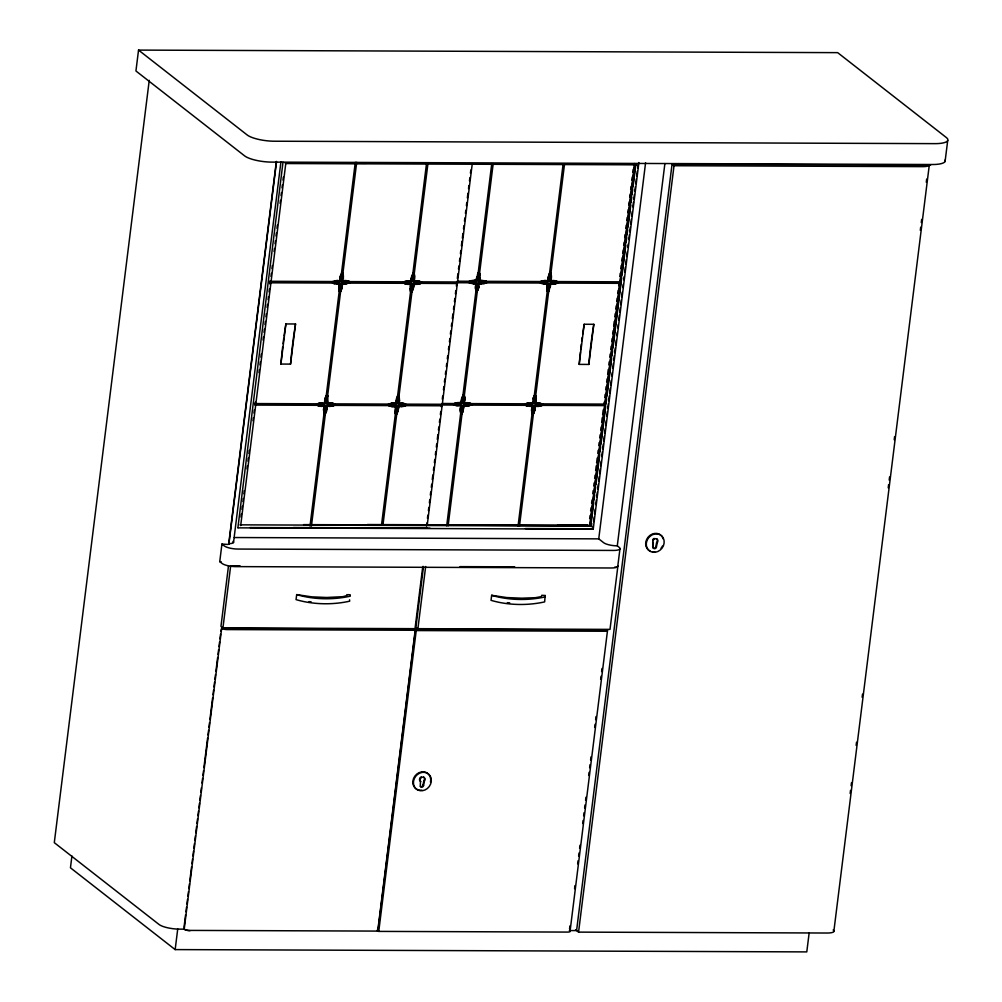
<?xml version="1.0" encoding="UTF-8"?>
<svg xmlns="http://www.w3.org/2000/svg" width="1002" height="1002" viewBox="0 0 1002 1002"><rect width="100%" height="100%" fill="white"/><g stroke="black" fill="none" stroke-linecap="round" stroke-linejoin="round"><path stroke-width="1.5" d="M339.803 279.245L339.991 280.948M342.408 285.432L342.321 283.804M411.246 280.172L411.158 279.508M413.776 285.695L413.588 284.004L415.817 284.405M461.308 401.927C460.97 400.161 462.072 404.257 460.331 402.679M463.863 407.451L464.252 405.935M476.438 279.571L476.489 278.368L476.626 280.673L475.011 280.322M479.006 284.505L478.693 287.762L478.969 286.434M532.763 403.217L533.402 397.569L532.976 398.921M532.688 402.729L532.676 401.602M534.98 409.63L534.63 410.983L535.607 406.198M547.793 279.821L547.856 278.619L547.894 279.896M550.374 284.768C551.826 282.263 547.23 295.803 549.071 290.668M323.821 412.31C324.222 416.093 323.283 407.012 323.608 408.891M323.659 409.63L323.546 410.231M343.26 275.312C343.36 273.208 343.298 280.172 343.385 278.08M399.547 399.948L399.435 401.263L398.959 395.94L399.472 399.197M411.947 291.469L411.271 292.647C408.766 291.344 411.672 280.56 410.269 286.221M423.708 777.139A2.68 2.355 -52 0 1 423.821 780.721L423.007 785.054A1.779 1.566 -52 0 1 421.504 786.633M423.583 785.368L423.57 785.505A1.779 1.566 -52 0 1 422.092 787.096L421.667 787.134A1.779 1.566 -52 0 1 420.314 785.355L420.477 781.272A2.68 2.355 -52 0 1 422.506 777.139L423.145 777.114A2.68 2.355 -52 0 1 424.397 781.159L423.583 785.368L422.982 784.904M656.548 538.7A2.68 2.355 -52 0 1 656.661 542.27L655.847 546.616A1.779 1.566 -52 0 1 654.369 548.207L653.918 548.232A1.779 1.566 -52 0 1 652.866 547.693M653.154 546.917L653.317 542.821A2.68 2.355 -52 0 1 655.346 538.688L655.997 538.675A2.68 2.355 -52 0 1 657.237 542.721L656.423 547.054A1.779 1.566 -52 0 1 654.945 548.658L654.506 548.695A1.779 1.566 -52 0 1 653.154 546.917L652.59 546.466M339.027 285.345C340.029 280.66 338.137 291.319 338.964 289.378M324.673 401.614L324.798 400.349M339.903 279.333L339.928 277.992A13.289 11.673 -52 0 1 340.392 275.976L340.63 275.3M395.978 401.176L396.053 402.992M396.028 401.865L396.053 400.524A13.289 11.673 -52 0 1 396.529 398.508L396.754 397.844M411.258 279.583L411.208 278.894M413.726 286.309L413.651 284.493M461.321 401.339L461.809 397.982L461.459 399.335M535.181 408.328L535.231 407.701M339.014 286.046L338.839 286.61M460.369 407.977L460.294 408.616A13.289 11.673 -52 0 0 460.256 410.632L460.657 412.686M479.92 277.729L479.357 280.685L479.607 279.571M531.711 410.97A13.289 11.673 -52 0 1 531.749 408.954L532.237 406.574M546.979 286.672L547.067 285.332M551.288 277.992L550.699 280.961M138.539 50.1L247.193 134.982A20.992 5.649 7.1 0 0 274.385 141.219L934.941 143.637A20.992 5.649 7.1 0 0 946.326 137.524L837.659 52.643L138.539 50.1L135.934 70.979L244.601 155.861A20.992 5.649 7.1 0 0 271.78 162.111L932.336 164.516A20.992 5.649 7.1 0 0 945.111 160.007M149.235 80.348L54.296 842.657L159.005 924.445A15.744 4.233 7.1 0 0 179.396 929.13L184.218 929.155A4.196 1.127 7.1 0 0 189.666 930.407L377.929 931.096L415.404 630.271L414.415 629.494L417.471 629.506M71.919 856.009L70.453 867.807L175.162 949.595L806.785 951.9L809.178 932.724M617.758 565.729A10.496 2.818 7.1 0 1 611.37 567.984L235.733 566.618A10.496 2.818 7.1 0 1 222.131 563.5L219.751 561.634L221.93 544.073L227.316 544.412A2.618 0.701 7.1 0 0 228.732 543.648A7.866 2.117 7.1 0 0 233.003 541.368M175.162 949.595L177.73 928.942M228.932 542.107L276.352 161.397M228.907 544.036L276.514 161.773M228.506 565.767L220.954 626.425L222.932 627.966L415.016 628.667L422.769 566.493M184.03 927.301L185.57 914.901M185.959 911.795L186.547 907.148M186.923 904.042L187.512 899.395M187.9 896.289L188.476 891.642M188.864 888.536L189.441 883.889M189.829 880.783L191.57 866.83M191.946 863.724L192.534 859.077M192.91 855.971L193.499 851.324M193.887 848.218L194.463 843.571M194.851 840.465L195.428 835.818M195.816 832.712L196.58 826.512M196.968 823.406L197.557 818.759M197.933 815.653L198.521 811.006M198.91 807.9L199.486 803.253M199.874 800.147L200.45 795.5M200.838 792.394L201.415 787.747M201.991 783.088L202.579 778.441M202.955 775.335L203.544 770.688M203.92 767.582L207.589 738.123M207.978 735.017L208.566 730.37M208.942 727.264L209.531 722.617M209.919 719.511L212.612 697.805M213 694.699L213.589 690.052M213.965 686.946L214.553 682.299M214.929 679.193L215.518 674.546M215.906 671.44L217.634 657.487M218.023 654.381L218.599 649.734M218.987 646.628L219.576 641.981M219.952 638.875L220.54 634.228M220.928 631.122L221.705 628.329A4.196 1.127 7.1 0 0 227.141 629.582L415.404 630.271M184.218 929.155L221.68 628.317L607.225 630.033A4.196 1.127 7.1 0 1 604.945 631.247L416.231 630.559L415.241 629.795L377.779 930.62L378.756 931.397L567.47 932.085A4.196 1.127 7.1 0 0 569.75 930.858M222.932 627.966L230.673 565.792L240.042 565.829M233.516 542.52L280.936 161.81M283.002 162.211L237.9 527.816M241.006 517.082L241.394 513.976M241.97 509.317L242.359 506.223M242.935 501.564L243.323 498.457M243.899 493.798L244.288 490.692M246.993 468.949L247.381 465.842M247.97 461.183L248.358 458.077M248.934 453.418L249.323 450.311M252.992 420.802L253.381 417.696M253.957 413.049L254.345 409.943M254.934 405.284L255.31 402.178M258.992 372.669L259.38 369.563M259.956 364.903L260.345 361.797M260.921 357.138L261.309 354.032M263.05 340.054L263.438 336.948M264.014 332.288L264.403 329.182M264.991 324.523L265.367 321.417M265.956 316.77L266.344 313.664M267.108 307.451L267.496 304.345M268.085 299.686L268.473 296.579M269.05 291.92L269.438 288.814M270.014 284.155L270.402 281.048M270.978 276.389L271.367 273.283M271.955 268.624L272.331 265.517M274.072 251.54L274.46 248.433M275.049 243.774L275.437 240.668M276.013 236.009L276.402 232.902M276.978 228.256L277.366 225.149M280.072 203.406L280.46 200.3M281.036 195.64L281.424 192.534M282.013 187.875L282.389 184.769M282.977 180.109L283.366 177.003M240.68 525.599L285.783 163.514L285.107 163.025L366.456 163.326M280.898 364.064L285.896 323.947L295.54 323.984A238.451 94.138 -89.8 0 0 290.542 364.102L280.898 364.064A238.451 94.138 -89.8 0 1 281.888 353.844M290.542 364.102L295.54 323.984M346.855 594.587L346.993 595.539L342.847 596.678L326.74 597.48L311.785 596.854L296.68 594.612L296.053 599.622C313.05 604.644 332.401 605.02 349.66 601.187L349.573 599.822M310.006 526.088L325.011 405.334L255.673 405.084M254.32 403.568L325.224 403.856L340.242 283.052L269.363 282.802M269.551 281.286L340.455 281.575L355.284 162.324M311.422 526.1L326.439 405.334L396.404 405.622L381.549 524.798M356.699 162.324L341.882 281.575L411.822 281.838L426.439 164.128M382.977 524.81L397.794 405.597L442.145 405.785M427.867 164.14L413.237 281.838L457.538 281.975M426.489 526.025L426.865 522.931M427.453 518.297L427.829 515.191M428.418 510.557L428.793 507.45M429.37 502.816L429.758 499.722M430.334 495.076L430.722 491.982M431.298 487.335L431.687 484.242M432.263 479.595L432.851 474.948M433.428 470.314L433.816 467.208M434.392 462.573L434.768 459.467M435.356 454.833L435.732 451.739M436.321 447.092L436.697 443.999M437.285 439.352L437.861 434.705M438.438 430.058L438.826 426.965M439.402 422.33L439.79 419.224M440.366 414.59L440.755 411.496M441.331 406.85L441.719 403.756M442.295 399.109L442.684 396.015M443.448 389.816L443.836 386.722M444.412 382.075L444.8 378.981M445.376 374.347L445.765 371.241M446.341 366.607L446.729 363.513M447.305 358.866L447.694 355.773M448.458 349.573L448.846 346.479M449.422 341.832L449.81 338.739M450.386 334.092L450.775 330.998M451.351 326.364L451.739 323.258M452.315 318.623L452.891 313.977M453.48 309.33L453.856 306.236M454.445 301.589L454.82 298.496M455.396 293.849L455.785 290.755M456.361 286.109L456.749 283.015M457.325 278.381L457.914 273.734M458.49 269.087L458.878 265.993M459.455 261.347L459.843 258.253M460.419 253.606L460.795 250.513M461.383 245.866L461.96 241.231M462.348 238.125L462.924 233.491M463.5 228.844L463.888 225.751M464.465 221.104L464.853 218.01M465.429 213.363L465.817 210.27M466.393 205.623L466.782 202.529M467.358 197.882L467.934 193.248M468.51 188.601L468.898 185.508M469.475 180.861L469.863 177.767M470.439 173.121L470.827 170.027M427.265 524.948L472.192 164.303M423.495 566.481L415.943 627.139L417.909 628.68L610.005 629.381L617.746 567.207L614.627 567.195M378.756 931.397L416.231 630.559M417.909 628.68L425.662 566.506M446.692 525.825L461.697 405.071L441.832 404.996M457.25 281.211L477.14 281.299L491.769 163.602M448.119 525.825L463.124 405.071L533.089 405.347L518.047 526.075M478.355 282.789L463.337 403.593L533.277 403.844L548.282 283.04L478.38 282.815M493.197 163.602L478.568 281.311L548.507 281.562L563.137 163.865M491.656 595.313L491.03 600.336C508.027 605.358 527.378 605.734 544.637 601.901L545.176 595.514L541.844 595.288L541.205 596.653L535.306 597.693L521.729 598.194L506.774 597.555L491.656 595.313C508.653 600.336 528.004 600.712 545.263 596.879L545.176 595.514M519.474 526.088L534.479 405.334L605.383 405.61M564.552 163.865L549.898 281.549L620.802 281.825M579.194 364.39L584.191 324.26L593.823 324.297A238.451 94.138 -89.8 0 0 588.825 364.427L579.194 364.39A238.451 94.138 -89.8 0 1 580.421 351.902M588.825 364.427L593.823 324.297M589.652 518.685L590.04 515.579M590.629 510.92L591.017 507.814M591.593 503.154L591.982 500.048M592.746 493.836L593.134 490.729M593.723 486.07L594.111 482.964M594.687 478.305L595.075 475.198M595.651 470.539L596.228 465.88M596.616 462.774L597.205 458.114M597.781 453.455L598.169 450.361M598.745 445.702L599.133 442.596M599.71 437.937L600.098 434.83M600.686 430.171L601.075 427.065M601.651 422.406L602.227 417.746M602.615 414.64L603.191 409.981M603.78 405.322L604.168 402.215M604.745 397.556L605.133 394.45M605.709 389.791L606.097 386.684M606.673 382.025L607.062 378.919M607.65 374.26L608.227 369.6M608.803 364.941L609.191 361.835M609.767 357.188L610.155 354.082M610.744 349.422L611.132 346.316M611.708 341.657L612.097 338.551M612.673 333.891L613.061 330.785M613.637 326.126L614.226 321.467M614.802 316.807L615.19 313.701M615.767 309.042L616.155 305.936M616.731 301.276L617.119 298.17M617.708 293.511L618.096 290.405M618.672 285.745L619.061 282.639M619.837 276.427L620.213 273.321M620.802 268.661L621.19 265.555M621.766 260.908L622.154 257.802M622.73 253.143L623.119 250.037M623.695 245.377L624.083 242.271M624.672 237.612L625.048 234.506M625.824 228.293L626.212 225.187M626.789 220.528L627.177 217.421M627.766 212.762L628.154 209.656M628.73 204.997L629.118 201.89M629.694 197.231L630.083 194.125M630.659 189.466L631.047 186.359M631.824 180.147L632.212 177.041M632.788 172.382L633.176 169.288M630.245 163.827L634.942 163.84L589.877 525.662L634.542 163.539M591.055 526.589L590.466 526.125L635.531 164.303L504.119 163.827M590.967 524.572L593.672 502.879M594.061 499.773L594.637 495.126M595.025 492.02L595.601 487.373M595.99 484.267L599.659 454.82M600.048 451.714L600.624 447.067M601.012 443.961L605.646 406.762M606.035 403.668L606.611 399.009M606.999 395.915L611.633 358.703M612.022 355.61L612.598 350.963M612.986 347.857L621.666 278.105M622.054 274.999L625.724 245.553M626.112 242.446L626.688 237.8M627.077 234.693L627.653 230.047M628.041 226.94L630.746 205.247M631.135 202.141L631.711 197.494M632.099 194.388L632.675 189.741M633.064 186.648L635.769 164.942M591.368 526.589L591.756 523.482M638.9 162.562L593.234 529.131L593.071 526.288M593.647 521.641L594.236 516.994M594.612 513.888L595.201 509.241M595.777 504.582L596.353 499.935M596.741 496.829L597.317 492.182M597.706 489.089L598.282 484.429M598.67 481.336L599.246 476.676M599.634 473.583L600.223 468.923M600.599 465.83L601.187 461.183M601.764 456.524L602.34 451.877M602.728 448.771L603.304 444.124M603.692 441.018L604.269 436.371M604.657 433.265L605.233 428.618M605.621 425.524L606.197 420.865M606.786 416.218L607.362 411.572M607.751 408.465L608.327 403.819M608.715 400.712L609.291 396.066M609.679 392.959L610.256 388.313M610.644 385.206L611.22 380.56M611.809 375.913L612.184 372.807M612.773 368.16L613.349 363.501M613.738 360.407L614.314 355.748M614.702 352.654L615.278 348.007M615.666 344.901L616.243 340.254M616.819 335.595L617.207 332.501M617.796 327.842L618.171 324.748M618.76 320.101L619.336 315.442M619.724 312.348L620.301 307.689M620.689 304.595L621.265 299.936M621.653 296.842L622.229 292.183M622.806 287.536L623.194 284.443M623.77 279.783L624.158 276.69M624.747 272.03L625.323 267.384M625.711 264.277L626.288 259.631M626.676 256.537L627.252 251.878M627.828 247.231L628.216 244.125M628.793 239.478L629.381 234.831M629.757 231.725L630.346 227.078M630.734 223.972L631.31 219.325M631.698 216.219L632.275 211.572M632.851 206.926L633.427 202.266M633.815 199.173L634.391 194.513M634.78 191.42L635.368 186.76M635.744 183.667L636.333 179.02M636.708 175.914L637.297 171.267M637.685 168.161L638.261 163.514M221.93 544.073L224.323 545.94A10.496 2.818 7.1 0 0 237.912 549.058L613.562 550.436A10.496 2.818 7.1 0 0 619.249 547.38L617.282 545.84A10.496 2.818 7.1 0 1 603.68 542.721L598.745 538.863L645.589 162.787M569.549 929.004L569.938 925.898M574.572 888.686L574.96 885.58M577.666 863.874L578.054 860.768M578.63 856.121L579.018 853.015M579.594 848.368L579.983 845.262M582.688 823.556L583.076 820.45M583.652 815.803L584.041 812.697M584.617 808.05L585.005 804.944M585.581 800.297L585.97 797.191M588.675 775.485L589.063 772.379M589.639 767.732L590.028 764.626M590.604 759.979L590.992 756.873M594.662 727.414L595.05 724.308M595.626 719.661L596.015 716.555M600.649 679.343L601.037 676.237M601.613 671.591L602.002 668.484M617.282 545.84L664.89 163.576M570.025 931.472L607.5 630.646M617.746 566.481L619.937 548.921M930.582 165.117L672.054 164.178L576.588 930.582L569.361 930.557M833.15 929.981A10.496 2.818 7.1 0 1 827.452 933.025L578.567 932.123L674.02 165.718L672.054 164.178M652.74 545.213L652.728 542.358M850.147 793.459L850.535 790.353M851.111 785.693L851.5 782.6M856.134 745.363L856.522 742.257M862.133 697.267L862.522 694.161M888.223 487.824L888.599 484.717M889.187 480.071L889.576 476.965M894.21 439.728L894.598 436.634M920.299 230.285L920.688 227.191M921.264 222.532L921.652 219.425M926.286 182.201L926.675 179.095M833.827 931.522L929.292 165.117A10.496 2.818 7.1 0 1 922.917 166.633L674.02 165.718M945.086 161.485L947.692 140.606M339.954 278.706L340.029 278.068A13.289 11.673 -52 0 1 340.492 276.051L342.308 272.293L340.993 274.723M342.271 285.983L342.183 286.622A13.289 11.673 -52 0 1 341.82 288.714L341.594 289.39M326.953 408.904L327.003 406.023L328.092 406.324M411.308 278.969L411.296 278.243A13.289 11.673 -52 0 1 411.759 276.239L411.985 275.563M413.626 286.234L413.638 286.96A13.289 11.673 -52 0 1 413.175 288.977M398.408 409.242L398.946 406.486M476.589 278.443L477.829 273.734L477.528 274.373M461.446 400.074L461.258 400.637M463.726 407.989L462.486 412.686L463.049 411.396M547.956 278.694L549.196 273.997L548.896 274.636M550.211 287.349L550.411 286.046M343.198 278.644L342.897 280.46M323.784 408.328L324.397 406.048L323.922 407.05M327.967 401.614L327.604 395.677L327.779 396.291M399.322 401.877L399.335 401.188M475.712 285.082L475.524 286.347A13.289 11.673 -52 0 0 475.487 288.351L476.075 291.018M479.833 279.07L480.021 277.805A13.289 11.673 -52 0 0 480.058 275.788L479.895 275.036M547.054 286.033L547.205 284.756M551.2 279.333L551.388 278.068A13.289 11.673 -52 0 0 551.413 276.051L551.163 274.636M531.824 408.315L532.075 407.113M535.97 400.913C533.264 404.896 540.98 402.128 539.59 403.029M476.789 277.128L476.576 277.717M548.031 278.055L548.495 276.038M475.85 284.493L475.624 286.422A13.289 11.673 -52 0 0 475.587 288.438L475.887 290.405M460.619 406.774L460.394 408.703A13.289 11.673 -52 0 0 460.356 410.72L460.519 412.047M460.582 407.438L460.882 406.311M478.505 288.438L478.28 289.115L478.605 287.687M327.967 403.13L327.729 402.128M414.252 280.723L414.79 277.679L413.688 272.557L412.348 274.986M399.084 402.391L398.821 403.53L400.424 403.23M475.95 284.568L476.113 284.029M547.305 284.831L547.468 284.292M550.962 279.834L550.737 280.948M535.669 402.729L536.057 400.274A13.289 11.673 -52 0 0 536.095 398.257L536.032 397.581M325.262 398.333L325.963 396.291M326.364 411.672L326.489 410.92M396.629 398.596L397.656 395.94M397.155 413.225L397.844 411.183A13.289 11.673 -52 0 0 398.308 409.167L398.42 406.774M397.719 411.922L397.944 411.258M461.909 398.057L463.838 394.387L462.598 396.015M534.529 410.908L533.502 413.563L534.141 412.31M394.613 406.474C396.729 405.622 393.974 412.26 395.026 411.246M464.126 402.967L464.79 400.086A13.289 11.673 -52 0 0 464.828 398.07L464.665 397.318M341.494 289.315L341.031 290.68M325.663 396.917L325.162 398.257A13.289 11.673 -52 0 0 324.698 400.274L324.686 402.729M326.101 412.323L326.264 411.584M412.849 289.565L411.672 292.121M478.017 289.778L477.002 291.595L478.179 289.039M462.398 396.729L462.035 397.306M533.502 397.644L534.304 395.665L533.665 396.917M341.231 289.966L340.317 291.858M326.001 412.248L324.686 414.665L325.7 412.887M412.386 290.943L413.075 288.902A13.289 11.673 -52 0 0 413.538 286.885M397.356 412.511L396.441 414.402M339.603 283.816L338.488 283.929M322.093 406.311L324.372 406.06L322.682 406.273M327.353 403.192L329.069 402.967M326.063 396.366L327.191 394.65L326.389 395.752M397.418 396.617C397.543 394.65 399.372 395.514 398.458 394.838M477.929 273.809L478.943 272.03L479.344 272.632M461.246 414.327L462.385 412.611M549.296 274.072L550.424 272.369M340.592 291.219C339.903 294.325 338.826 289.378 339.29 291.206M413.25 273.083L411.86 276.314A13.289 11.673 -52 0 0 411.384 278.331M396.717 413.751C396.454 415.705 395.164 413.801 396.015 414.928M461.772 413.876L462.147 413.3M534.392 395.74L535.081 394.563L535.882 396.354M533.402 413.488L532.601 414.577M479.044 272.106L478.167 273.133M331.537 282.351L332.677 281.662L332.088 281.975M346.955 283.854L344.362 284.08L350.675 282.339M404.044 281.925C407.626 280.648 400.687 282.351 403.869 283.278M421.579 283.052C423.332 281.975 418.36 284.618 420.276 283.553M468.197 282.101L470.602 280.923M316.77 404.983C314.778 404.019 320.941 402.879 318.711 403.443M316.306 404.608L317.972 403.593M334.893 404.996L333.679 405.572L335.445 404.62M543.547 283.992C544.124 284.317 535.732 282.201 542.621 280.986M557.563 282.99L558.803 282.414L555.647 283.679M406.349 405.334C407.877 404.808 400.161 407.376 401.752 406.574M452.967 404.382L454.119 403.693M524.885 404.269L524.234 404.545L526.739 403.455M542.921 404.958L543.572 404.683L541.067 405.772M349.635 283.103L350.124 282.714M468.66 281.65L471.266 280.735M486.208 282.739C489.515 282.151 484.141 280.585 485.82 281.099M486.897 282.501L484.943 283.228M388.814 404.194C392.208 402.992 386.158 404.558 388.125 405.246M453.43 403.931L456.035 403.004M471.654 404.783L468.385 405.848A13.289 11.673 -52 0 1 466.418 406.06L465.805 406.06M332.589 281.587L335.933 280.723L335.269 280.836M540.604 281.6L543.284 280.848A13.289 11.673 -52 0 1 545.251 280.623M403.18 406.474L405.66 405.572M470.351 405.284C476.15 403.718 463.3 401.84 470.001 403.155M542.433 405.347L539.752 406.111A13.289 11.673 -52 0 1 537.786 406.324M550.599 280.886L552.327 280.66L551.225 280.823M464.151 402.967L464.69 400.011A13.289 11.673 -52 0 0 464.728 397.994M535.369 403.167L537.698 402.904M532.4 406.073L530.108 406.324L531.273 406.223M557.037 283.341L554.983 283.829A13.289 11.673 -52 0 1 553.016 284.042M333.04 405.797L332.388 405.985L333.779 405.647M454.632 403.343L456.699 402.867M526 403.606L527.39 403.267M405.209 281.349L407.952 280.911L407.288 280.986M419.725 283.854L416.982 284.292L417.646 284.23M485.043 283.303L483.615 283.566A13.289 11.673 -52 0 1 481.649 283.779M389.978 403.631L392.058 403.255L390.73 403.518M469.813 405.585L468.485 405.923A13.289 11.673 -52 0 1 466.519 406.136L465.216 406.023M546.04 284.08L547.668 283.779L545.338 284.042M460.983 405.722L456.962 406.01L452.866 404.307M406.624 281.086L405.96 281.236M471.165 280.648L471.929 280.585A13.289 11.673 -52 0 1 473.796 280.284L474.51 280.372M483.715 283.641L484.379 283.491M319.275 403.18L322.005 402.892L320.039 403.105M330.397 406.324L329.758 406.349L332.476 406.073M527.29 403.192L528.054 403.117M343.097 280.773L344.3 280.698M343.736 280.76L342.684 280.986M339.114 283.917L336.697 284.017M410.469 284.167L409.279 284.255M475.775 283.666L473.357 283.779L474.585 283.754M399.222 403.318L401.639 403.205A13.289 11.673 -52 0 1 403.555 403.443M395.239 406.449L392.822 406.562A13.289 11.673 -52 0 1 390.918 406.336M464.54 402.766L467.583 402.691M331.148 406.324L331.712 406.136M409.943 284.267L408.678 284.28M480.973 280.397L479.382 280.685M335.833 280.648L337.849 280.61L336.584 280.648M391.957 403.18L394.575 403.192M421.529 786.645L421.078 786.67A1.779 1.566 -52 0 1 420.301 786.407M407.852 280.836L408.591 280.873M416.344 284.33L417.082 284.38M392.721 403.192L393.974 403.155M344.2 280.61L344.901 280.66M338.012 284.067L336.797 284.092A13.289 11.673 -52 0 1 334.893 283.867L334.167 283.641M552.227 280.585L554.181 280.673L552.929 280.635M328.969 402.892L329.671 402.942M394.137 406.612L392.922 406.637A13.289 11.673 -52 0 1 391.018 406.411L390.292 406.173M652.452 551.801L654.769 551.776M421.93 790.227L419.6 790.252A9.682 8.504 -52 0 1 412.874 781.159A9.682 8.504 -52 0 1 421.642 771.903L423.971 771.878A9.682 8.504 -52 0 1 430.484 782.174M481.035 283.779L481.749 283.854M552.39 284.042L553.117 284.117A13.289 11.673 -52 0 0 555.07 283.904M321.905 402.817L324.761 403.242M531.235 402.942L529.92 402.829A13.289 11.673 -52 0 0 527.954 403.042M329.846 406.436L328.543 406.324M401.213 406.687L399.347 406.511M285.77 163.539L636.257 164.816M457.062 282.714L476.952 282.815L461.909 403.581L442.02 403.493M620.614 283.328L549.71 283.052L534.705 403.844L605.571 404.107M457.375 283.503L413.024 283.315L398.007 404.119L442.333 404.282M557.6 524.785L587.322 524.885M367.333 524.547L589.477 525.361M303.581 524.622L589.877 525.662M590.466 526.125L240.029 524.848L240.63 525.311M293.273 527.553L426.89 528.041M250.024 527.553L429.996 528.204M525.461 528.555L592.758 528.805M238.05 527.854L593.234 529.156M234.318 537.535L598.745 538.863M460.018 566.631L514.677 566.831M415.241 629.795L417.847 629.795M481.474 280.297L485.331 280.948M416.782 280.848L413.976 281.161L416.87 280.923A13.289 11.673 -52 0 1 418.786 281.161L419.412 281.311M344.801 280.585L345.515 280.673A13.289 11.673 -52 0 1 347.431 280.898M408.052 284.28L408.778 284.368M329.57 402.867L330.284 402.942A13.289 11.673 -52 0 1 332.201 403.18M530.208 406.399L526.338 405.735L527.052 406.01M322.181 406.386L321.467 406.298A13.289 11.673 -52 0 1 319.563 406.073M545.777 280.547L547.017 280.735M546.466 280.66L545.151 280.547A13.289 11.673 -52 0 0 543.184 280.76M551.801 284.004L552.49 284.117M474.422 280.284L476.163 280.573M481.135 283.854L479.895 283.679M409.117 280.798L411.183 280.635M337.749 280.535L338.989 280.723M344.463 284.155L342.358 283.816M530.546 402.829L531.786 403.004M536.571 406.286L537.886 406.399A13.289 11.673 -52 0 0 539.84 406.186M537.26 406.399L535.055 405.985M459.192 402.566L460.432 402.754M459.88 402.679L458.565 402.566A13.289 11.673 -52 0 0 456.599 402.791M544.086 283.992L544.825 284.117M473.458 283.854L469.625 282.965L470.214 283.203M347.97 594.649L350.199 594.8L350.287 596.165C333.015 600.01 313.676 599.634 296.68 594.612M507.325 602.665L509.692 602.841M308.992 601.651L311.159 601.864M219.751 561.634L221.179 561.796M554.081 280.598L556.686 281.211L556.085 281.011M551.902 284.08L550.374 283.816M480.547 283.829L479.382 283.579M415.229 284.38L414.678 284.305M464.665 405.96L465.316 406.098M395.026 403.18L396.078 403.493L395.928 402.378M418.686 281.086L420.026 281.499M405.522 283.904L406.148 284.054M348.057 281.048L347.331 280.823A13.289 11.673 -52 0 0 345.414 280.585M540.128 403.067L543.572 404.67M404.182 403.593L403.455 403.355A13.289 11.673 -52 0 0 401.552 403.13M332.827 403.33L332.1 403.105A13.289 11.673 -52 0 0 330.184 402.867M318.937 405.923L319.663 406.148A13.289 11.673 -52 0 0 321.567 406.374M404.908 283.704L406.248 284.13A13.289 11.673 -52 0 0 408.152 284.355M347.957 280.973L348.658 281.236M334.255 283.716L332.413 282.94M404.082 403.518L405.372 404.019M389.678 405.985L390.392 406.261M332.727 403.255L333.428 403.518M318.323 405.722L319.024 405.998M556.598 281.136L558.803 282.389M419.926 281.424L420.602 281.737M405.008 283.779L403.768 283.203M348.571 281.161L349.247 281.474M525.762 405.509L526.438 405.823M389.089 405.76L389.778 406.06M333.328 403.443L334.568 404.031M317.734 405.497L318.423 405.797M327.128 406.098L327.053 408.979A13.289 11.673 -52 0 1 326.589 410.995M469.725 283.04L468.097 282.025M420.514 281.65L421.166 282M349.147 281.399L349.798 281.75M405.284 403.931L405.923 404.282M389.189 405.835L388.024 405.171M333.917 403.681L335.081 404.345M317.183 405.221L317.834 405.572M421.065 281.925L422.13 282.677M525.298 405.309L524.334 404.645M414.189 273.659L414.477 274.348M414.515 274.911L414.678 276.239M410.131 288.213L410.645 291.469M343.01 274.009L342.834 273.396L343.26 274.723M343.323 275.988L343.335 276.665M395.514 413.826L395.226 413.137L395.74 414.402M420.777 781.61L419.888 780.808A2.68 2.355 -52 0 1 419.825 778.303M575.599 929.806L578.567 932.123M376.952 930.332L377.929 931.096M183.842 928.854L184.606 929.455A4.196 1.127 7.1 0 0 190.042 930.708M550.336 272.293L551.113 274.085M478.969 272.03L479.758 273.822M476.576 292.121L475.975 290.943M463.738 394.312L464.665 396.742M342.321 272.293L342.935 273.483M327.09 394.575L327.704 395.765M324.661 414.665L324.059 413.488M547.33 291.194L547.656 291.845M532.425 414.127L531.674 411.572M460.745 413.225L461.07 413.864M398.733 395.364L399.059 396.015M550.837 273.396L551.263 274.723M547.142 290.593L547.43 291.281M535.607 395.677L536.032 396.992M479.482 273.133L479.996 275.124M464.252 395.414L464.765 397.393M460.557 412.611L460.845 413.3M547.242 290.668L546.904 289.29M532.012 412.949L531.611 410.895A13.289 11.673 -52 0 1 531.649 408.879M395.327 413.212L394.988 411.835M338.964 289.954L339.202 290.68M535.932 396.917L536.183 398.333A13.289 11.673 -52 0 1 536.158 400.349M342.233 283.741L342.283 286.697A13.289 11.673 -52 0 1 341.72 288.639M324.761 403.217L324.56 402.115M551.263 275.3L551.325 275.976M547.004 289.365L546.841 288.614A13.289 11.673 -52 0 1 546.879 286.597M420.201 777.715A2.68 2.355 -52 0 1 421.291 776.876M652.665 539.853A2.68 2.355 -52 0 1 654.131 538.437M663.249 538.988A9.682 8.504 -52 0 0 656.811 533.427L654.481 533.465A9.682 8.504 -52 0 0 645.927 541.506A9.682 8.504 -52 0 0 650.273 551.213M662.472 546.065A9.682 8.504 -52 0 1 661.069 548.169M282 352.717A238.451 94.138 -89.8 0 1 282.639 347.093M283.052 343.736A238.451 94.138 -89.8 0 1 283.766 338.175M284.067 335.958A238.451 94.138 -89.8 0 1 285.896 323.947M580.672 349.648A238.451 94.138 -89.8 0 1 581.335 344.049M581.761 340.718A238.451 94.138 -89.8 0 1 582.212 337.386M582.676 334.079A238.451 94.138 -89.8 0 1 584.191 324.26M341.669 283.065L326.627 403.831L396.592 404.119L411.597 283.315L341.695 283.078M657.4 533.891L655.07 533.928A9.682 8.504 -52 0 0 646.315 543.184A9.682 8.504 -52 0 0 653.041 552.265L655.371 552.24A9.682 8.504 -52 0 0 664.126 542.984A9.682 8.504 -52 0 0 657.4 533.891M424.56 772.342L422.23 772.367A9.682 8.504 -52 0 0 413.463 781.623A9.682 8.504 -52 0 0 420.201 790.716L422.518 790.691A9.682 8.504 -52 0 0 431.286 781.435A9.682 8.504 -52 0 0 424.56 772.342"/></g></svg>
